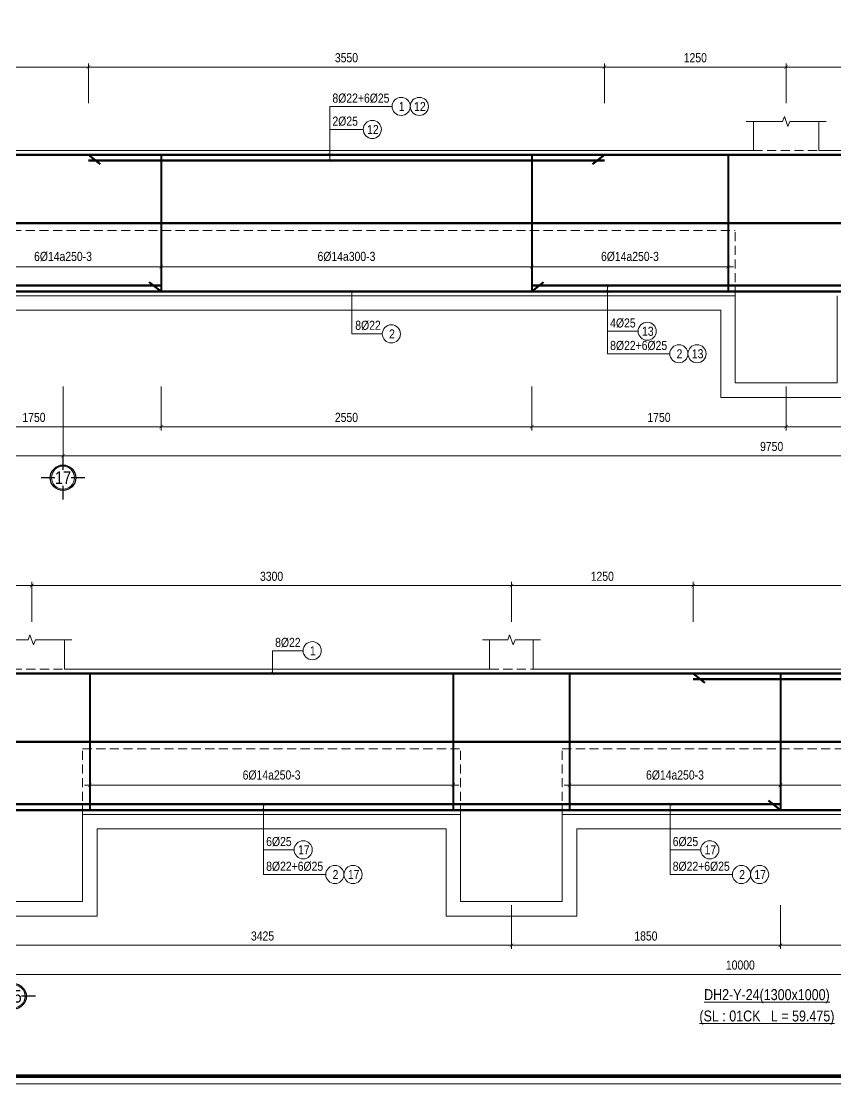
# Model space of a CAD drawing. Header units: millimetres. Extents: x 3014920 to 3563667, y -1638653 to -1356471.
# Drawn here: x 3303176 to 3308779, y -1620686 to -1613375 of the extents above; entities that cross this region are included whole.
import ezdxf
from ezdxf.enums import TextEntityAlignment as Align
from ezdxf.xclip import XClip

# ---------------------------------------------------------------- set-up
doc = ezdxf.new("R2010")
doc.units = ezdxf.units.MM
doc.header["$MEASUREMENT"] = 0
doc.header["$XCLIPFRAME"] = 0
doc.header["$PDMODE"] = 2
doc.linetypes.add('HIDDEN', pattern=[0.375, 0.25, -0.125])
doc.layers.get('0').update_dxf_attribs({"lineweight": 9})
doc.layers.get('Defpoints').update_dxf_attribs({"color": 10, "lineweight": 0})
for name, color, linetype, lineweight in [('2', 2, 'Continuous', 20), ('CDAI', 21, 'Continuous', 40), ('CTHEP', 50, 'Continuous', 50), ('DBAO', 90, 'Continuous', 13), ('DGIONG', 130, 'Continuous', 13), ('DMo', 9, 'HIDDEN', 9), ('KTH', 154, 'Continuous', 9), ('Net khuat', 8, 'HIDDEN', 13), ('TEXT', 7, 'Continuous', 15)]:
    doc.layers.add(name, color=color, linetype=linetype, lineweight=lineweight)
doc.layers.add('8', color=8, linetype='Continuous')
doc.styles.add('HELVECONDENSE', font='VHELVCN_0.TTF')
doc.styles.add('Star-HelCon', font='VHELVCN_0.TTF')
doc.styles.add('TTP-HelCon', font='VHELVCN_0.TTF')
doc.styles.add('VNI-HELVE-CONDENSE', font='VHELVCN_0.TTF')
doc.dimstyles.new('kc-25', dxfattribs={"dimtxt": 62.5, "dimasz": 20, "dimexe": 20, "dimexo": 50, "dimgap": 25, "dimtad": 3, "dimdec": 0, "dimzin": 0, "dimdsep": 46, "dimtxsty": 'VNI-HELVE-CONDENSE', "dimblk": 'DIM', "dimcen": 2.5, "dimclrd": 256, "dimclre": 154, "dimclrt": 7, "dimaunit": 1, "dimadec": 0, "dimazin": 0, "dimtfac": 1, "dimtdec": 0, "dimtix": 1, "dimtmove": 0, "dimatfit": 3, "dimldrblk": 'DOT', "dimfxl": 1, "dimtolj": 1, "dimtzin": 0, "dimarcsym": 0})
doc.dimstyles.new('TTP-25', dxfattribs={"dimscale": 25, "dimtxt": 2.5, "dimasz": 1, "dimexe": 1, "dimexo": 1, "dimgap": 0.09, "dimtad": 0, "dimdec": 4, "dimrnd": 1, "dimzin": 9, "dimdsep": 46, "dimtxsty": 'TTP-HelCon', "dimblk": 'ARCHTICK', "dimcen": 0.09, "dimdle": 1.5, "dimclrd": 256, "dimclre": 256, "dimclrt": 7, "dimadec": 0, "dimazin": 0, "dimtfac": 1, "dimtdec": 4, "dimtmove": 0, "dimatfit": 3, "dimldrblk": 'ARCHTICK', "dimfxl": 1, "dimtvp": 1, "dimtolj": 1, "dimtzin": 0, "dimarcsym": 0})

# ---------------------------------------------------------------- blocks, each defined once
blk = doc.blocks.new('_ArchTick')
at = {"color": 0, "linetype": 'ByBlock', "const_width": 0.15}
blk.add_lwpolyline([(-0.5, -0.5), (0.5, 0.5)], dxfattribs=at)
blk = doc.blocks.new('*D687')
at = {"layer": 'Defpoints', "color": 0, "transparency": 16777216}
for p in [(32124.9, 574), (32124.9, 300), (33374.9, 300)]:
    blk.add_point(p, dxfattribs=at)
at = {"layer": 'KTH', "lineweight": -2, "transparency": 16777216}
for p, q in [((32124.9, 325), (32124.9, 599)), ((33374.9, 325), (33374.9, 599)), ((33412.4, 574), (32087.4, 574))]:
    blk.add_line(p, q, dxfattribs=at)
at = {"layer": 'KTH', "lineweight": -2, "transparency": 16777216, "xscale": 25, "yscale": 25, "zscale": 25, "rotation": 180}
blk.add_blockref('_ArchTick', (32124.9, 574), dxfattribs=at)
at = {"layer": 'KTH', "lineweight": -2, "transparency": 16777216, "xscale": 25, "yscale": 25, "zscale": 25}
blk.add_blockref('_ArchTick', (33374.9, 574), dxfattribs=at)
at = {"layer": 'KTH', "color": 7, "transparency": 16777216, "insert": (32749.9, 637.8), "char_height": 62.5, "attachment_point": 5, "style": 'TTP-HelCon'}
blk.add_mtext('\\A1;1250', dxfattribs=at)
blk = doc.blocks.new('dau truc')
blk.add_circle((0, 0), 180)
at = {"layer": '8'}
for p, q in [((0, 127), (0, 345)), ((-127, 0), (-345, 0)), ((0, -345), (0, -127)), ((345, 0), (127, 0))]:
    blk.add_line(p, q, dxfattribs=at)
blk.add_circle((0, 0), 200, dxfattribs=at)
at = {"layer": 'TEXT', "style": 'HELVECONDENSE'}
blk.add_attdef('A', text='', height=233, dxfattribs=at).set_placement((0, 0), align=Align.MIDDLE)
blk = doc.blocks.new('*D689')
at = {"layer": 'Defpoints', "color": 0, "transparency": 16777216}
for p in [(32124.9, -1600), (33874.9, -1600), (32124.9, -1901)]:
    blk.add_point(p, dxfattribs=at)
at = {"layer": 'KTH', "lineweight": -2, "transparency": 16777216}
for p, q in [((32124.9, -1625), (32124.9, -1926)), ((33874.9, -1625), (33874.9, -1926)), ((33912.4, -1901), (32087.4, -1901))]:
    blk.add_line(p, q, dxfattribs=at)
at = {"layer": 'KTH', "lineweight": -2, "transparency": 16777216, "xscale": 25, "yscale": 25, "zscale": 25, "rotation": 180}
blk.add_blockref('_ArchTick', (32124.9, -1901), dxfattribs=at)
at = {"layer": 'KTH', "lineweight": -2, "transparency": 16777216, "xscale": 25, "yscale": 25, "zscale": 25}
blk.add_blockref('_ArchTick', (33874.9, -1901), dxfattribs=at)
at = {"layer": 'KTH', "color": 7, "transparency": 16777216, "insert": (32999.9, -1837.2), "char_height": 62.5, "attachment_point": 5, "style": 'TTP-HelCon'}
blk.add_mtext('\\A1;1750', dxfattribs=at)
blk = doc.blocks.new('*D690')
at = {"layer": 'Defpoints', "color": 0, "transparency": 16777216}
for p in [(33874.9, -1600), (36425, -1600), (36425, -1901)]:
    blk.add_point(p, dxfattribs=at)
at = {"layer": 'KTH', "lineweight": -2, "transparency": 16777216}
for p, q in [((33874.9, -1625), (33874.9, -1926)), ((36425, -1625), (36425, -1926)), ((33837.4, -1901), (36462.5, -1901))]:
    blk.add_line(p, q, dxfattribs=at)
at = {"layer": 'KTH', "lineweight": -2, "transparency": 16777216, "xscale": 25, "yscale": 25, "zscale": 25, "rotation": 180}
blk.add_blockref('_ArchTick', (33874.9, -1901), dxfattribs=at)
at = {"layer": 'KTH', "lineweight": -2, "transparency": 16777216, "xscale": 25, "yscale": 25, "zscale": 25}
blk.add_blockref('_ArchTick', (36425, -1901), dxfattribs=at)
at = {"layer": 'KTH', "color": 7, "transparency": 16777216, "insert": (35149.9, -1837.2), "char_height": 62.5, "attachment_point": 5, "style": 'TTP-HelCon'}
blk.add_mtext('\\A1;2550', dxfattribs=at)
blk = doc.blocks.new('*D693')
at = {"layer": 'Defpoints', "color": 0, "transparency": 16777216}
for p in [(32524.9, -618.6), (33874.9, -602.9), (33874.9, -800)]:
    blk.add_point(p, dxfattribs=at)
at = {"layer": 'KTH', "lineweight": -2, "transparency": 16777216}
for p, q in [((32524.9, -643.6), (32524.9, -825)), ((33874.9, -627.9), (33874.9, -825)), ((32487.4, -800), (33912.4, -800))]:
    blk.add_line(p, q, dxfattribs=at)
at = {"layer": 'KTH', "lineweight": -2, "transparency": 16777216, "xscale": 25, "yscale": 25, "zscale": 25, "rotation": 180}
blk.add_blockref('_ArchTick', (32524.9, -800), dxfattribs=at)
at = {"layer": 'KTH', "lineweight": -2, "transparency": 16777216, "xscale": 25, "yscale": 25, "zscale": 25}
blk.add_blockref('_ArchTick', (33874.9, -800), dxfattribs=at)
at = {"layer": 'KTH', "color": 7, "transparency": 16777216, "insert": (33199.9, -730.1), "char_height": 62.5, "attachment_point": 5, "style": 'TTP-HelCon'}
blk.add_mtext('\\A1;6Þ14a250-3', dxfattribs=at)
blk = doc.blocks.new('*D695')
at = {"layer": 'Defpoints', "color": 0, "transparency": 16777216}
for p in [(33200, -1901), (42950, -1901), (33200, -2101)]:
    blk.add_point(p, dxfattribs=at)
at = {"layer": 'KTH', "lineweight": -2, "transparency": 16777216}
for p, q in [((33200, -1926), (33200, -2126)), ((42950, -1926), (42950, -2126)), ((42987.5, -2101), (33162.5, -2101))]:
    blk.add_line(p, q, dxfattribs=at)
at = {"layer": 'KTH', "lineweight": -2, "transparency": 16777216, "xscale": 25, "yscale": 25, "zscale": 25, "rotation": 180}
blk.add_blockref('_ArchTick', (33200, -2101), dxfattribs=at)
at = {"layer": 'KTH', "lineweight": -2, "transparency": 16777216, "xscale": 25, "yscale": 25, "zscale": 25}
blk.add_blockref('_ArchTick', (42950, -2101), dxfattribs=at)
at = {"layer": 'KTH', "color": 7, "transparency": 16777216, "insert": (38075, -2037.2), "char_height": 62.5, "attachment_point": 5, "style": 'TTP-HelCon'}
blk.add_mtext('\\A1;9750', dxfattribs=at)
blk = doc.blocks.new('*D697')
at = {"layer": 'Defpoints', "color": 0, "transparency": 16777216}
for p in [(49350, -1901), (59350, -1901), (59350, -2101)]:
    blk.add_point(p, dxfattribs=at)
at = {"layer": 'KTH', "lineweight": -2, "transparency": 16777216}
for p, q in [((49350, -1926), (49350, -2126)), ((59350, -1926), (59350, -2126)), ((49312.5, -2101), (59387.5, -2101))]:
    blk.add_line(p, q, dxfattribs=at)
at = {"layer": 'KTH', "lineweight": -2, "transparency": 16777216, "xscale": 25, "yscale": 25, "zscale": 25, "rotation": 180}
blk.add_blockref('_ArchTick', (49350, -2101), dxfattribs=at)
at = {"layer": 'KTH', "lineweight": -2, "transparency": 16777216, "xscale": 25, "yscale": 25, "zscale": 25}
blk.add_blockref('_ArchTick', (59350, -2101), dxfattribs=at)
at = {"layer": 'KTH', "color": 7, "transparency": 16777216, "insert": (54350, -2037.2), "char_height": 62.5, "attachment_point": 5, "style": 'TTP-HelCon'}
blk.add_mtext('\\A1;10000', dxfattribs=at)
blk = doc.blocks.new('*D710')
at = {"layer": 'Defpoints', "color": 0, "transparency": 16777216}
for p in [(52775, 574), (52775, 300), (54025, 300)]:
    blk.add_point(p, dxfattribs=at)
at = {"layer": 'KTH', "lineweight": -2, "transparency": 16777216}
for p, q in [((52775, 325), (52775, 599)), ((54025, 325), (54025, 599)), ((54062.5, 574), (52737.5, 574))]:
    blk.add_line(p, q, dxfattribs=at)
at = {"layer": 'KTH', "lineweight": -2, "transparency": 16777216, "xscale": 25, "yscale": 25, "zscale": 25, "rotation": 180}
blk.add_blockref('_ArchTick', (52775, 574), dxfattribs=at)
at = {"layer": 'KTH', "lineweight": -2, "transparency": 16777216, "xscale": 25, "yscale": 25, "zscale": 25}
blk.add_blockref('_ArchTick', (54025, 574), dxfattribs=at)
at = {"layer": 'KTH', "color": 7, "transparency": 16777216, "insert": (53400, 637.8), "char_height": 62.5, "attachment_point": 5, "style": 'TTP-HelCon'}
blk.add_mtext('\\A1;1250', dxfattribs=at)
blk = doc.blocks.new('*D711')
at = {"layer": 'Defpoints', "color": 0, "transparency": 16777216}
for p in [(53175, -602.9), (54625, -602.9), (54625, -800)]:
    blk.add_point(p, dxfattribs=at)
at = {"layer": 'KTH', "lineweight": -2, "transparency": 16777216}
for p, q in [((53175, -627.9), (53175, -825)), ((54625, -627.9), (54625, -825)), ((53137.5, -800), (54662.5, -800))]:
    blk.add_line(p, q, dxfattribs=at)
at = {"layer": 'KTH', "lineweight": -2, "transparency": 16777216, "xscale": 25, "yscale": 25, "zscale": 25, "rotation": 180}
blk.add_blockref('_ArchTick', (53175, -800), dxfattribs=at)
at = {"layer": 'KTH', "lineweight": -2, "transparency": 16777216, "xscale": 25, "yscale": 25, "zscale": 25}
blk.add_blockref('_ArchTick', (54625, -800), dxfattribs=at)
at = {"layer": 'KTH', "color": 7, "transparency": 16777216, "insert": (53900, -730.1), "char_height": 62.5, "attachment_point": 5, "style": 'TTP-HelCon'}
blk.add_mtext('\\A1;6Þ14a250-3', dxfattribs=at)
blk = doc.blocks.new('*D712')
at = {"layer": 'Defpoints', "color": 0, "transparency": 16777216}
for p in [(54625, -602.9), (57275, -602.9), (54625, -800)]:
    blk.add_point(p, dxfattribs=at)
at = {"layer": 'KTH', "lineweight": -2, "transparency": 16777216}
for p, q in [((54625, -627.9), (54625, -825)), ((57275, -627.9), (57275, -825)), ((57312.5, -800), (54587.5, -800))]:
    blk.add_line(p, q, dxfattribs=at)
at = {"layer": 'KTH', "lineweight": -2, "transparency": 16777216, "xscale": 25, "yscale": 25, "zscale": 25, "rotation": 180}
blk.add_blockref('_ArchTick', (54625, -800), dxfattribs=at)
at = {"layer": 'KTH', "lineweight": -2, "transparency": 16777216, "xscale": 25, "yscale": 25, "zscale": 25}
blk.add_blockref('_ArchTick', (57275, -800), dxfattribs=at)
at = {"layer": 'KTH', "color": 7, "transparency": 16777216, "insert": (55950, -730.1), "char_height": 62.5, "attachment_point": 5, "style": 'TTP-HelCon'}
blk.add_mtext('\\A1;6Þ14a300-3', dxfattribs=at)
blk = doc.blocks.new('*D713')
at = {"layer": 'Defpoints', "color": 0, "transparency": 16777216}
for p in [(52775, -1600), (54625, -1600), (52775, -1901)]:
    blk.add_point(p, dxfattribs=at)
at = {"layer": 'KTH', "lineweight": -2, "transparency": 16777216}
for p, q in [((52775, -1625), (52775, -1926)), ((54625, -1625), (54625, -1926)), ((54662.5, -1901), (52737.5, -1901))]:
    blk.add_line(p, q, dxfattribs=at)
at = {"layer": 'KTH', "lineweight": -2, "transparency": 16777216, "xscale": 25, "yscale": 25, "zscale": 25, "rotation": 180}
blk.add_blockref('_ArchTick', (52775, -1901), dxfattribs=at)
at = {"layer": 'KTH', "lineweight": -2, "transparency": 16777216, "xscale": 25, "yscale": 25, "zscale": 25}
blk.add_blockref('_ArchTick', (54625, -1901), dxfattribs=at)
at = {"layer": 'KTH', "color": 7, "transparency": 16777216, "insert": (53700, -1837.2), "char_height": 62.5, "attachment_point": 5, "style": 'TTP-HelCon'}
blk.add_mtext('\\A1;1850', dxfattribs=at)
blk = doc.blocks.new('*D714')
at = {"layer": 'Defpoints', "color": 0, "transparency": 16777216}
for p in [(54625, -1600), (57275, -1600), (57275, -1901)]:
    blk.add_point(p, dxfattribs=at)
at = {"layer": 'KTH', "lineweight": -2, "transparency": 16777216}
for p, q in [((54625, -1625), (54625, -1926)), ((57275, -1625), (57275, -1926)), ((54587.5, -1901), (57312.5, -1901))]:
    blk.add_line(p, q, dxfattribs=at)
at = {"layer": 'KTH', "lineweight": -2, "transparency": 16777216, "xscale": 25, "yscale": 25, "zscale": 25, "rotation": 180}
blk.add_blockref('_ArchTick', (54625, -1901), dxfattribs=at)
at = {"layer": 'KTH', "lineweight": -2, "transparency": 16777216, "xscale": 25, "yscale": 25, "zscale": 25}
blk.add_blockref('_ArchTick', (57275, -1901), dxfattribs=at)
at = {"layer": 'KTH', "color": 7, "transparency": 16777216, "insert": (55950, -1837.2), "char_height": 62.5, "attachment_point": 5, "style": 'TTP-HelCon'}
blk.add_mtext('\\A1;2650', dxfattribs=at)
blk = doc.blocks.new('*D715')
at = {"layer": 'Defpoints', "color": 0, "transparency": 16777216}
for p in [(38175, 574), (36925, 300), (38175, 300)]:
    blk.add_point(p, dxfattribs=at)
at = {"layer": 'KTH', "lineweight": -2, "transparency": 16777216}
for p, q in [((36925, 325), (36925, 599)), ((38175, 325), (38175, 599)), ((36887.5, 574), (38212.5, 574))]:
    blk.add_line(p, q, dxfattribs=at)
at = {"layer": 'KTH', "lineweight": -2, "transparency": 16777216, "xscale": 25, "yscale": 25, "zscale": 25, "rotation": 180}
blk.add_blockref('_ArchTick', (36925, 574), dxfattribs=at)
at = {"layer": 'KTH', "lineweight": -2, "transparency": 16777216, "xscale": 25, "yscale": 25, "zscale": 25}
blk.add_blockref('_ArchTick', (38175, 574), dxfattribs=at)
at = {"layer": 'KTH', "color": 7, "transparency": 16777216, "insert": (37550, 637.8), "char_height": 62.5, "attachment_point": 5, "style": 'TTP-HelCon'}
blk.add_mtext('\\A1;1250', dxfattribs=at)
blk = doc.blocks.new('*D716')
at = {"layer": 'Defpoints', "color": 0, "transparency": 16777216}
for p in [(33374.9, 574), (33374.9, 300), (36925, 300)]:
    blk.add_point(p, dxfattribs=at)
at = {"layer": 'KTH', "lineweight": -2, "transparency": 16777216}
for p, q in [((33374.9, 325), (33374.9, 599)), ((36925, 325), (36925, 599)), ((36962.5, 574), (33337.4, 574))]:
    blk.add_line(p, q, dxfattribs=at)
at = {"layer": 'KTH', "lineweight": -2, "transparency": 16777216, "xscale": 25, "yscale": 25, "zscale": 25, "rotation": 180}
blk.add_blockref('_ArchTick', (33374.9, 574), dxfattribs=at)
at = {"layer": 'KTH', "lineweight": -2, "transparency": 16777216, "xscale": 25, "yscale": 25, "zscale": 25}
blk.add_blockref('_ArchTick', (36925, 574), dxfattribs=at)
at = {"layer": 'KTH', "color": 7, "transparency": 16777216, "insert": (35150, 637.8), "char_height": 62.5, "attachment_point": 5, "style": 'TTP-HelCon'}
blk.add_mtext('\\A1;3550', dxfattribs=at)
blk = doc.blocks.new('*D718')
at = {"layer": 'Defpoints', "color": 0, "transparency": 16777216}
for p in [(38175, 574), (38175, 300), (39225, 300)]:
    blk.add_point(p, dxfattribs=at)
at = {"layer": 'KTH', "lineweight": -2, "transparency": 16777216}
for p, q in [((38175, 325), (38175, 599)), ((39225, 325), (39225, 599)), ((39262.5, 574), (38137.5, 574))]:
    blk.add_line(p, q, dxfattribs=at)
at = {"layer": 'KTH', "lineweight": -2, "transparency": 16777216, "xscale": 25, "yscale": 25, "zscale": 25, "rotation": 180}
blk.add_blockref('_ArchTick', (38175, 574), dxfattribs=at)
at = {"layer": 'KTH', "lineweight": -2, "transparency": 16777216, "xscale": 25, "yscale": 25, "zscale": 25}
blk.add_blockref('_ArchTick', (39225, 574), dxfattribs=at)
at = {"layer": 'KTH', "color": 7, "transparency": 16777216, "insert": (38700, 637.8), "char_height": 62.5, "attachment_point": 5, "style": 'TTP-HelCon'}
blk.add_mtext('\\A1;1050', dxfattribs=at)
blk = doc.blocks.new('*D721')
at = {"layer": 'Defpoints', "color": 0, "transparency": 16777216}
for p in [(49475, 574), (48225, 300), (49475, 300)]:
    blk.add_point(p, dxfattribs=at)
at = {"layer": 'KTH', "lineweight": -2, "transparency": 16777216}
for p, q in [((48225, 325), (48225, 599)), ((49475, 325), (49475, 599)), ((48187.5, 574), (49512.5, 574))]:
    blk.add_line(p, q, dxfattribs=at)
at = {"layer": 'KTH', "lineweight": -2, "transparency": 16777216, "xscale": 25, "yscale": 25, "zscale": 25, "rotation": 180}
blk.add_blockref('_ArchTick', (48225, 574), dxfattribs=at)
at = {"layer": 'KTH', "lineweight": -2, "transparency": 16777216, "xscale": 25, "yscale": 25, "zscale": 25}
blk.add_blockref('_ArchTick', (49475, 574), dxfattribs=at)
at = {"layer": 'KTH', "color": 7, "transparency": 16777216, "insert": (48850, 637.8), "char_height": 62.5, "attachment_point": 5, "style": 'TTP-HelCon'}
blk.add_mtext('\\A1;1250', dxfattribs=at)
blk = doc.blocks.new('*D723')
at = {"layer": 'Defpoints', "color": 0, "transparency": 16777216}
for p in [(49475, 574), (49475, 300), (52775, 300)]:
    blk.add_point(p, dxfattribs=at)
at = {"layer": 'KTH', "lineweight": -2, "transparency": 16777216}
for p, q in [((49475, 325), (49475, 599)), ((52775, 325), (52775, 599)), ((52812.5, 574), (49437.5, 574))]:
    blk.add_line(p, q, dxfattribs=at)
at = {"layer": 'KTH', "lineweight": -2, "transparency": 16777216, "xscale": 25, "yscale": 25, "zscale": 25, "rotation": 180}
blk.add_blockref('_ArchTick', (49475, 574), dxfattribs=at)
at = {"layer": 'KTH', "lineweight": -2, "transparency": 16777216, "xscale": 25, "yscale": 25, "zscale": 25}
blk.add_blockref('_ArchTick', (52775, 574), dxfattribs=at)
at = {"layer": 'KTH', "color": 7, "transparency": 16777216, "insert": (51125, 637.8), "char_height": 62.5, "attachment_point": 5, "style": 'TTP-HelCon'}
blk.add_mtext('\\A1;3300', dxfattribs=at)
blk = doc.blocks.new('DIM')
h = blk.add_hatch(color=1)
h.paths.add_polyline_path([(0.49, 0.29, 1), (0.29, 0.49), (-0.19, 0), (0.19, 0)])
h.paths.add_polyline_path([(0.19, 0), (-0.19, 0), (-0.49, -0.29, 1), (-0.29, -0.49)])
at = {"color": 9}
for p, q in [((-0.19, 0), (-1.5, 0)), ((0.19, 0), (1.5, 0))]:
    blk.add_line(p, q, dxfattribs=at)
at = {"color": 1}
for p, q in [((-0.49, -0.29), (0.29, 0.49)), ((-0.29, -0.49), (0.49, 0.29)), ((-0.19, 0), (0.19, 0))]:
    blk.add_line(p, q, dxfattribs=at)
blk.add_arc((-0.39, -0.39), 0.138, 135, 315, dxfattribs=at)
blk = doc.blocks.new('*D725')
at = {"layer": 'Defpoints', "color": 0, "transparency": 16777216}
for p in [(36425, -602.9), (37775, -602.9), (36425, -800)]:
    blk.add_point(p, dxfattribs=at)
at = {"layer": 'KTH', "lineweight": -2, "transparency": 16777216}
for p, q in [((36425, -627.9), (36425, -825)), ((37775, -627.9), (37775, -825)), ((37812.5, -800), (36387.5, -800))]:
    blk.add_line(p, q, dxfattribs=at)
at = {"layer": 'KTH', "lineweight": -2, "transparency": 16777216, "xscale": 25, "yscale": 25, "zscale": 25, "rotation": 180}
blk.add_blockref('_ArchTick', (36425, -800), dxfattribs=at)
at = {"layer": 'KTH', "lineweight": -2, "transparency": 16777216, "xscale": 25, "yscale": 25, "zscale": 25}
blk.add_blockref('_ArchTick', (37775, -800), dxfattribs=at)
at = {"layer": 'KTH', "color": 7, "transparency": 16777216, "insert": (37100, -730.1), "char_height": 62.5, "attachment_point": 5, "style": 'TTP-HelCon'}
blk.add_mtext('\\A1;6Þ14a250-3', dxfattribs=at)
blk = doc.blocks.new('*D726')
at = {"layer": 'Defpoints', "color": 0, "transparency": 16777216}
for p in [(33874.9, -602.9), (36425, -602.9), (33874.9, -800)]:
    blk.add_point(p, dxfattribs=at)
at = {"layer": 'KTH', "lineweight": -2, "transparency": 16777216}
for p, q in [((33874.9, -627.9), (33874.9, -825)), ((36425, -627.9), (36425, -825)), ((36462.5, -800), (33837.4, -800))]:
    blk.add_line(p, q, dxfattribs=at)
at = {"layer": 'KTH', "lineweight": -2, "transparency": 16777216, "xscale": 25, "yscale": 25, "zscale": 25, "rotation": 180}
blk.add_blockref('_ArchTick', (33874.9, -800), dxfattribs=at)
at = {"layer": 'KTH', "lineweight": -2, "transparency": 16777216, "xscale": 25, "yscale": 25, "zscale": 25}
blk.add_blockref('_ArchTick', (36425, -800), dxfattribs=at)
at = {"layer": 'KTH', "color": 7, "transparency": 16777216, "insert": (35149.9, -730.1), "char_height": 62.5, "attachment_point": 5, "style": 'TTP-HelCon'}
blk.add_mtext('\\A1;6Þ14a300-3', dxfattribs=at)
blk = doc.blocks.new('*D727')
at = {"layer": 'Defpoints', "color": 0, "transparency": 16777216}
for p in [(36425, -1600), (38175, -1600), (38175, -1901)]:
    blk.add_point(p, dxfattribs=at)
at = {"layer": 'KTH', "lineweight": -2, "transparency": 16777216}
for p, q in [((36425, -1625), (36425, -1926)), ((38175, -1625), (38175, -1926)), ((36387.5, -1901), (38212.5, -1901))]:
    blk.add_line(p, q, dxfattribs=at)
at = {"layer": 'KTH', "lineweight": -2, "transparency": 16777216, "xscale": 25, "yscale": 25, "zscale": 25, "rotation": 180}
blk.add_blockref('_ArchTick', (36425, -1901), dxfattribs=at)
at = {"layer": 'KTH', "lineweight": -2, "transparency": 16777216, "xscale": 25, "yscale": 25, "zscale": 25}
blk.add_blockref('_ArchTick', (38175, -1901), dxfattribs=at)
at = {"layer": 'KTH', "color": 7, "transparency": 16777216, "insert": (37300, -1837.2), "char_height": 62.5, "attachment_point": 5, "style": 'TTP-HelCon'}
blk.add_mtext('\\A1;1750', dxfattribs=at)
blk = doc.blocks.new('*D728')
at = {"layer": 'Defpoints', "color": 0, "transparency": 16777216}
for p in [(38175, -1600), (39675, -1600), (39675, -1901)]:
    blk.add_point(p, dxfattribs=at)
at = {"layer": 'KTH', "lineweight": -2, "transparency": 16777216}
for p, q in [((38175, -1625), (38175, -1926)), ((39675, -1625), (39675, -1926)), ((38137.5, -1901), (39712.5, -1901))]:
    blk.add_line(p, q, dxfattribs=at)
at = {"layer": 'KTH', "lineweight": -2, "transparency": 16777216, "xscale": 25, "yscale": 25, "zscale": 25, "rotation": 180}
blk.add_blockref('_ArchTick', (38175, -1901), dxfattribs=at)
at = {"layer": 'KTH', "lineweight": -2, "transparency": 16777216, "xscale": 25, "yscale": 25, "zscale": 25}
blk.add_blockref('_ArchTick', (39675, -1901), dxfattribs=at)
at = {"layer": 'KTH', "color": 7, "transparency": 16777216, "insert": (38925, -1837.2), "char_height": 62.5, "attachment_point": 5, "style": 'TTP-HelCon'}
blk.add_mtext('\\A1;1500', dxfattribs=at)
blk = doc.blocks.new('*D738')
at = {"layer": 'Defpoints', "color": 0, "transparency": 16777216}
for p in [(49350, -1600), (52775, -1600), (52775, -1901)]:
    blk.add_point(p, dxfattribs=at)
at = {"layer": 'KTH', "lineweight": -2, "transparency": 16777216}
for p, q in [((49350, -1625), (49350, -1926)), ((52775, -1625), (52775, -1926)), ((49312.5, -1901), (52812.5, -1901))]:
    blk.add_line(p, q, dxfattribs=at)
at = {"layer": 'KTH', "lineweight": -2, "transparency": 16777216, "xscale": 25, "yscale": 25, "zscale": 25, "rotation": 180}
blk.add_blockref('_ArchTick', (49350, -1901), dxfattribs=at)
at = {"layer": 'KTH', "lineweight": -2, "transparency": 16777216, "xscale": 25, "yscale": 25, "zscale": 25}
blk.add_blockref('_ArchTick', (52775, -1901), dxfattribs=at)
at = {"layer": 'KTH', "color": 7, "transparency": 16777216, "insert": (51062.5, -1837.2), "char_height": 62.5, "attachment_point": 5, "style": 'TTP-HelCon'}
blk.add_mtext('\\A1;3425', dxfattribs=at)
blk = doc.blocks.new('*D740')
at = {"layer": 'Defpoints', "color": 0, "transparency": 16777216}
for p in [(49875, -602.9), (52375, -602.9), (52375, -800)]:
    blk.add_point(p, dxfattribs=at)
at = {"layer": 'KTH', "lineweight": -2, "transparency": 16777216}
for p, q in [((49875, -627.9), (49875, -825)), ((52375, -627.9), (52375, -825)), ((49837.5, -800), (52412.5, -800))]:
    blk.add_line(p, q, dxfattribs=at)
at = {"layer": 'KTH', "lineweight": -2, "transparency": 16777216, "xscale": 25, "yscale": 25, "zscale": 25, "rotation": 180}
blk.add_blockref('_ArchTick', (49875, -800), dxfattribs=at)
at = {"layer": 'KTH', "lineweight": -2, "transparency": 16777216, "xscale": 25, "yscale": 25, "zscale": 25}
blk.add_blockref('_ArchTick', (52375, -800), dxfattribs=at)
at = {"layer": 'KTH', "color": 7, "transparency": 16777216, "insert": (51125, -730.1), "char_height": 62.5, "attachment_point": 5, "style": 'TTP-HelCon'}
blk.add_mtext('\\A1;6Þ14a250-3', dxfattribs=at)
blk = doc.blocks.new('*D747')
at = {"layer": 'Defpoints', "color": 0, "transparency": 16777216}
for p in [(22750, -1600), (33200, -1600), (33200, -2101)]:
    blk.add_point(p, dxfattribs=at)
at = {"layer": 'KTH', "lineweight": -2, "transparency": 16777216}
for p, q in [((22750, -1625), (22750, -2126)), ((33200, -1625), (33200, -2126)), ((22712.5, -2101), (33237.5, -2101))]:
    blk.add_line(p, q, dxfattribs=at)
at = {"layer": 'KTH', "lineweight": -2, "transparency": 16777216, "xscale": 25, "yscale": 25, "zscale": 25, "rotation": 180}
blk.add_blockref('_ArchTick', (22750, -2101), dxfattribs=at)
at = {"layer": 'KTH', "lineweight": -2, "transparency": 16777216, "xscale": 25, "yscale": 25, "zscale": 25}
blk.add_blockref('_ArchTick', (33200, -2101), dxfattribs=at)
at = {"layer": 'KTH', "color": 7, "transparency": 16777216, "insert": (27975, -2037.2), "char_height": 62.5, "attachment_point": 5, "style": 'TTP-HelCon'}
blk.add_mtext('\\A1;10450', dxfattribs=at)
blk = doc.blocks.new('*D750')
at = {"layer": 'Defpoints', "color": 0, "transparency": 16777216}
for p in [(57875, 574), (54025, 300), (57875, 300)]:
    blk.add_point(p, dxfattribs=at)
at = {"layer": 'KTH', "lineweight": -2, "transparency": 16777216}
for p, q in [((54025, 325), (54025, 599)), ((57875, 325), (57875, 599)), ((53987.5, 574), (57912.5, 574))]:
    blk.add_line(p, q, dxfattribs=at)
at = {"layer": 'KTH', "lineweight": -2, "transparency": 16777216, "xscale": 25, "yscale": 25, "zscale": 25, "rotation": 180}
blk.add_blockref('_ArchTick', (54025, 574), dxfattribs=at)
at = {"layer": 'KTH', "lineweight": -2, "transparency": 16777216, "xscale": 25, "yscale": 25, "zscale": 25}
blk.add_blockref('_ArchTick', (57875, 574), dxfattribs=at)
at = {"layer": 'KTH', "color": 7, "transparency": 16777216, "insert": (55950, 637.8), "char_height": 62.5, "attachment_point": 5, "style": 'TTP-HelCon'}
blk.add_mtext('\\A1;3850', dxfattribs=at)
blk = doc.blocks.new('CHG_XX_Khung ten')
blk.add_lwpolyline([(15, 579), (826, 579), (826, 15), (15, 15)], close=True)
at = {"color": 4, "linetype": 'Continuous', "const_width": 1}
blk.add_lwpolyline([(17, 577), (824, 577), (824, 17), (17, 17)], close=True, dxfattribs=at)
blk = doc.blocks.new('2Y-24')
at = {"layer": 'CDAI'}
for points in [[(33874.90087, -30), (33874.90087, -970)], [(36424.99251, -30), (36424.99251, -970)], [(37774.99251, -30), (37774.99251, -970)], [(49875.00001, -30), (49875.00001, -970)], [(52374.99251, -30), (52374.99251, -970)], [(53175.00001, -30), (53175.00001, -970)], [(54624.99682, -30), (54624.99682, -970)]]:
    blk.add_lwpolyline(points, dxfattribs=at)
at = {"layer": 'CTHEP'}
for p, q in [((33456.32677, -94.5255), (33374.90087, -30)), ((33374.90088, -70), (36925.00001, -70)), ((36843.57411, -94.5255), (36925.00001, -30)), ((54106.4259, -94.5255), (54025.00001, -30)), ((54025.00001, -70), (57875.00751, -70)), ((59365.00001, -500), (1530.00001, -500)), ((33793.47498, -905.47451), (33874.90087, -970)), ((36506.4184, -905.47451), (36424.99251, -970)), ((54543.57093, -905.47451), (54624.99682, -970)), ((1530.00001, -970), (59445.00001, -970))]:
    blk.add_line(p, q, dxfattribs=at)
for points in [[(1570.00001, -229.99859), (1570.00001, -30), (59445.00001, -30), (59445.00001, -229.56756)], [(26798.31963, -930), (33874.90087, -930)], [(36424.99251, -930), (39675.00002, -930)], [(47599.99251, -930), (54624.99682, -930)]]:
    blk.add_lwpolyline(points, dxfattribs=at)
at = {"layer": 'DBAO', "linetype": 'Continuous'}
for p, q in [((37949.99993, 200), (37949.99993, 0)), ((38399.99993, 0), (38399.99993, 200)), ((49699.99993, 0), (49699.99993, 200)), ((52625.00001, 200), (52625.00001, 0)), ((52925.00001, 0), (52925.00001, 200)), ((32349.89336, 0), (37949.99993, 0)), ((38399.99993, 0), (42949.99993, 0)), ((49699.99993, 0), (52625.00001, 0)), ((52925.00001, 0), (58900.00001, 0))]:
    blk.add_line(p, q, dxfattribs=at)
at = {"layer": 'DBAO', "linetype": 'Continuous', "flags": 128}
for points in [[(32474.90087, -1000), (37825.00001, -1000)], [(49825, -1000), (52425.00001, -1000)], [(53125, -1000), (58775.00751, -1000)], [(32574.90087, -1100), (37725.00001, -1100)], [(49925, -1100), (52325.00001, -1100)], [(53225, -1100), (58675.00751, -1100)]]:
    blk.add_lwpolyline(points, dxfattribs=at)
at = {"layer": 'DBAO'}
for points in [[(37825.00001, -1000), (37825.00001, -1600), (38525, -1600), (38525, -1000)], [(49125.00001, -1000), (49125.00001, -1600), (49825, -1600), (49825, -1000)], [(52425.00001, -1000), (52425.00001, -1600), (53125, -1600), (53125, -1000)], [(37725.00001, -1100), (37725.00001, -1700), (38625, -1700), (38625, -1100)], [(49025.00001, -1100), (49025.00001, -1700), (49925, -1700), (49925, -1100)], [(52325.00001, -1100), (52325.00001, -1700), (53225, -1700), (53225, -1100)]]:
    blk.add_lwpolyline(points, dxfattribs=at)
at = {"layer": 'DGIONG', "linetype": 'Continuous', "flags": 128}
for points in [[(38449.99993, 200), (38199.99993, 200), (38187.49993, 165.65653), (38162.49993, 234.34347), (38149.99993, 200), (37899.98493, 200)], [(49749.99993, 200), (49499.99993, 200), (49487.49993, 165.65653), (49462.49993, 234.34347), (49449.99993, 200), (49199.98493, 200)], [(52975.00001, 200), (52799.99993, 200), (52787.49993, 165.65653), (52762.49993, 234.34347), (52749.99993, 200), (52574.98501, 200)]]:
    blk.add_lwpolyline(points, dxfattribs=at)
at = {"layer": 'DGIONG'}
for centre in [(35526.22646, 303.00233), (35651.22646, 303.00233), (35327.49146, 144.57783), (51404.38663, 126.06616), (35458.92815, -1262.04426), (37219.00756, -1243.93134), (51342.62323, -1243.93134), (54139.51398, -1243.93134), (37436.89706, -1398.91229), (37561.89706, -1398.91229), (51560.51273, -1413.91229), (51685.51273, -1413.91229), (54357.40348, -1413.91229), (54482.40348, -1413.91229)]:
    blk.add_circle(centre, 62.5, dxfattribs=at)
at = {"layer": 'Net khuat', "ltscale": 250}
for p, q in [((37949.99993, 0), (38399.99993, 0)), ((49249.99993, 0), (49699.99993, 0)), ((52625.00001, 0), (52925.00001, 0)), ((32474.90087, -550), (37825.00001, -550)), ((37825.00001, -1000), (37825.00001, -550)), ((49825, -550), (52425.00001, -550)), ((49825, -1000), (49825, -550)), ((52425.00001, -1000), (52425.00001, -550)), ((53125, -550), (58775.00751, -550)), ((53125, -1000), (53125, -550))]:
    blk.add_line(p, q, dxfattribs=at)
at = {"layer": '2', "ltscale": 300}
ref = blk.add_blockref('dau truc', (33200.00001, -2251.86454), dxfattribs=dict(at, xscale=0.436713129747659, yscale=0.436713129747659, zscale=0.436713129747659))
ref.add_attrib('A', '17', dxfattribs={"layer": 'TEXT', "height": 87.5, "style": 'HELVECONDENSE'}).set_placement((33200.00001, -2251.86454), align=Align.MIDDLE)
ref = blk.add_blockref('dau truc', (49350.00001, -2251.86454), dxfattribs=dict(at, xscale=0.436713129747659, yscale=0.436713129747659, zscale=0.436713129747659))
ref.add_attrib('A', '15', dxfattribs={"layer": 'TEXT', "height": 87.5, "style": 'HELVECONDENSE'}).set_placement((49350.00001, -2251.86454), align=Align.MIDDLE)
at = {"layer": 'TEXT', "style": 'TTP-HelCon'}
for s, p in [('8Þ22+6Þ25', (35053.41859, 328.85528, 0)), ('2Þ25', (35053.41859, 170.43078, 0)), ('8Þ22', (51149.46825, 151.91911, 0)), ('8Þ22', (35210.43992, -1234.1472, 0)), ('4Þ25', (36964.08919, -1218.07834, 0)), ('6Þ25', (51087.70485, -1218.07834, 0)), ('6Þ25', (53884.59561, -1218.07834, 0)), ('8Þ22+6Þ25', (36964.08919, -1373.05934, 0)), ('8Þ22+6Þ25', (51087.70485, -1388.05934, 0)), ('8Þ22+6Þ25', (53884.59561, -1388.05934, 0))]:
    blk.add_text(s, height=62.5, dxfattribs=at).set_placement(p)
at = {"layer": 'TEXT', "style": 'Star-HelCon'}
for s, p in [('1', (35530.39313, 303.00233)), ('12', (35655.39313, 303.00233)), ('12', (35331.65813, 144.57783)), ('1', (51408.5533, 126.06616)), ('2', (35463.09482, -1262.04426)), ('13', (37223.17423, -1243.93134)), ('17', (51346.7899, -1243.93134)), ('17', (54143.68065, -1243.93134)), ('2', (37441.06373, -1398.91229)), ('13', (37566.06373, -1398.91229)), ('2', (51564.6794, -1413.91229)), ('17', (51689.6794, -1413.91229)), ('2', (54361.57015, -1413.91229)), ('17', (54486.57015, -1413.91229))]:
    blk.add_text(s, height=62.5, dxfattribs=at).set_placement(p, align=Align.MIDDLE)
at = {"layer": 'KTH'}
for base, p1, p2, picture, middle in [((32124.89336, 574.00461), (33374.90087, 300), (32124.89336, 300), '*D687', (32749.89712, 637.83794)), ((33374.90087, 574.00461), (36925.00001, 300), (33374.90087, 300), '*D716', (35149.95044, 637.83794)), ((38175.00752, 574.00461), (39225.01503, 300), (38175.00752, 300), '*D718', (38700.01127, 637.83794)), ((49474.9925, 574.00461), (52775.00001, 300), (49474.9925, 300), '*D723', (51124.99625, 637.83794)), ((52775.00001, 574.00461), (54025.00001, 300), (52775.00001, 300), '*D710', (53400.00001, 637.83794)), ((36424.99251, -1901.04426), (33874.90087, -1600), (36424.99251, -1600), '*D690', (35149.94669, -1837.21093)), ((38174.99251, -1901.04426), (36424.99251, -1600), (38174.99251, -1600), '*D727', (37299.99251, -1837.21093)), ((39675.00002, -1901.04426), (38175.00001, -1600), (39675.00002, -1600), '*D728', (38925.00001, -1837.21093)), ((52775.00001, -1901.04426), (49350.00001, -1600), (52775.00001, -1600), '*D738', (51062.50001, -1837.21093)), ((57275.00751, -1901.04426), (54624.99682, -1600), (57275.00751, -1600), '*D714', (55950.00217, -1837.21093)), ((33200.00001, -2101), (42950.00001, -1901.04426), (33200.00001, -1901.04426), '*D695', (38075.00001, -2037.16667))]:
    dim = blk.add_linear_dim(base=base, p1=p1, p2=p2, dimstyle='TTP-25', override={"dimtmove": 1}, dxfattribs=at)
    dim.commit()
    dim.dimension.update_dxf_attribs({"geometry": picture, "text_midpoint": middle})
for base, p1, p2, picture, middle in [((38175.00752, 574.00461), (36925.00001, 300), (38175.00752, 300), '*D715', (37550.00376, 637.83794)), ((49474.9925, 574.00461), (48224.98499, 300), (49474.9925, 300), '*D721', (48849.98874, 637.83794)), ((57875.00751, 574.00461), (54025.00001, 300), (57875.00751, 300), '*D750', (55950.00376, 637.83794)), ((33200.00001, -2101), (22750.00001, -1600), (33200.00001, -1600), '*D747', (27975.00001, -2037.16667)), ((32124.90087, -1901.04426), (33874.90087, -1600), (32124.90087, -1600), '*D689', (32999.90087, -1837.21093)), ((52775.00001, -1901.04426), (54624.99682, -1600), (52775.00001, -1600), '*D713', (53699.99841, -1837.21093)), ((59350.00001, -2101), (49350.00001, -1901.04426), (59350.00001, -1901.04426), '*D697', (54350.00001, -2037.16667))]:
    dim = blk.add_linear_dim(base=base, p1=p1, p2=p2, angle=180, dimstyle='TTP-25', override={"dimtmove": 1}, dxfattribs=at)
    dim.commit()
    dim.dimension.update_dxf_attribs({"geometry": picture, "text_midpoint": middle})
for base, p1, p2, picture, middle in [((33874.90087, -800), (32524.90087, -618.56101), (33874.90087, -602.86333), '*D693', (33199.90087, -730.08334)), ((52374.99251, -800), (49875.00001, -602.86333), (52374.99251, -602.86333), '*D740', (51124.99626, -730.08333)), ((54624.99681, -800), (53175.00001, -602.86333), (54624.99681, -602.86333), '*D711', (53899.99841, -730.08334))]:
    dim = blk.add_linear_dim(base=base, p1=p1, p2=p2, text='6Þ14a250-3', dimstyle='TTP-25', override={"dimtmove": 1}, dxfattribs=at)
    dim.commit()
    dim.dimension.update_dxf_attribs({"geometry": picture, "text_midpoint": middle})
for base, p1, p2, text, picture, middle in [((33874.90087, -800), (36424.99251, -602.86333), (33874.90087, -602.86333), '6Þ14a300-3', '*D726', (35149.94669, -730.08334)), ((36424.99251, -800), (37775, -602.86333), (36424.99251, -602.86333), '6Þ14a250-3', '*D725', (37099.99626, -730.08333)), ((54624.99682, -800), (57275.00751, -602.86333), (54624.99682, -602.86333), '6Þ14a300-3', '*D712', (55950.00217, -730.08334))]:
    dim = blk.add_linear_dim(base=base, p1=p1, p2=p2, angle=180, text=text, dimstyle='TTP-25', override={"dimtmove": 1}, dxfattribs=at)
    dim.commit()
    dim.dimension.update_dxf_attribs({"geometry": picture, "text_midpoint": middle})
at = {"layer": 'DGIONG'}
for points in [[(35034.90674, -70), (35034.90655, 303.00233), (35463.72646, 303.00233)], [(35034.90674, -30), (35034.90655, 144.57783), (35264.99146, 144.57783)], [(51130.95632, -30), (51130.95622, 126.06616), (51341.88663, 126.06616)], [(36945.57738, -930.00001), (36945.57715, -1243.93129), (37156.50756, -1243.93129)], [(51069.19305, -930.00001), (51069.19282, -1243.93129), (51280.12323, -1243.93129)], [(53866.0838, -930.00001), (53866.08357, -1243.93129), (54077.01398, -1243.93129)], [(35187.42815, -970), (35187.42789, -1262.04426), (35396.42815, -1262.04426)], [(36945.57734, -970), (36945.57715, -1398.91229), (37374.39706, -1398.91229)], [(51069.19301, -970), (51069.19282, -1413.91229), (51498.01273, -1413.91229)], [(53866.08376, -970), (53866.08357, -1413.91229), (54294.90348, -1413.91229)]]:
    blk.add_leader(points, dimstyle='kc-25', override={"dimtad": 0, "dimldrblk": 'ArchTick', "dimfxl": 100, "dimarcsym": 1}, dxfattribs=at)

msp = doc.modelspace()

# ---------------------------------------------------------------- block references
at = {"layer": 'DMo'}
ref = msp.add_blockref('2Y-24', (3270263.0456, -1614263.77882), dxfattribs=at)
XClip(ref).set_block_clipping_path([(32286.1370120863, -2671.537374286), (49525.7308495543, 872.0645011081)])
ref = msp.add_blockref('2Y-24', (3253772.88781, -1617832.02132), dxfattribs=at)
XClip(ref).set_block_clipping_path([(48943.7100193603, -3336.8618450251), (60226.8673605951, 829.1583676089)])

# ---------------------------------------------------------------- texts
at = {"layer": 'TEXT', "style": 'TTP-HelCon'}
for s, p in [('%%UDH2-Y-24(1300x1000)', (3308305.53533, -1620109.71132)), ('%%U(SL : 01CK   L = 59.475)', (3308305.53533, -1620256.60591))]:
    msp.add_text(s, height=75, dxfattribs=at).set_placement(p, align=Align.CENTER)

# ---------------------------------------------------------------- next in the draw order: block references
at = {"color": 5, "xscale": 25.92478421704392, "yscale": 25.92478421704392, "zscale": 25.92478421704392}
msp.add_blockref('CHG_XX_Khung ten', (3302034.29319, -1621074.38806), dxfattribs=at)

doc.saveas('drawing.dxf')
